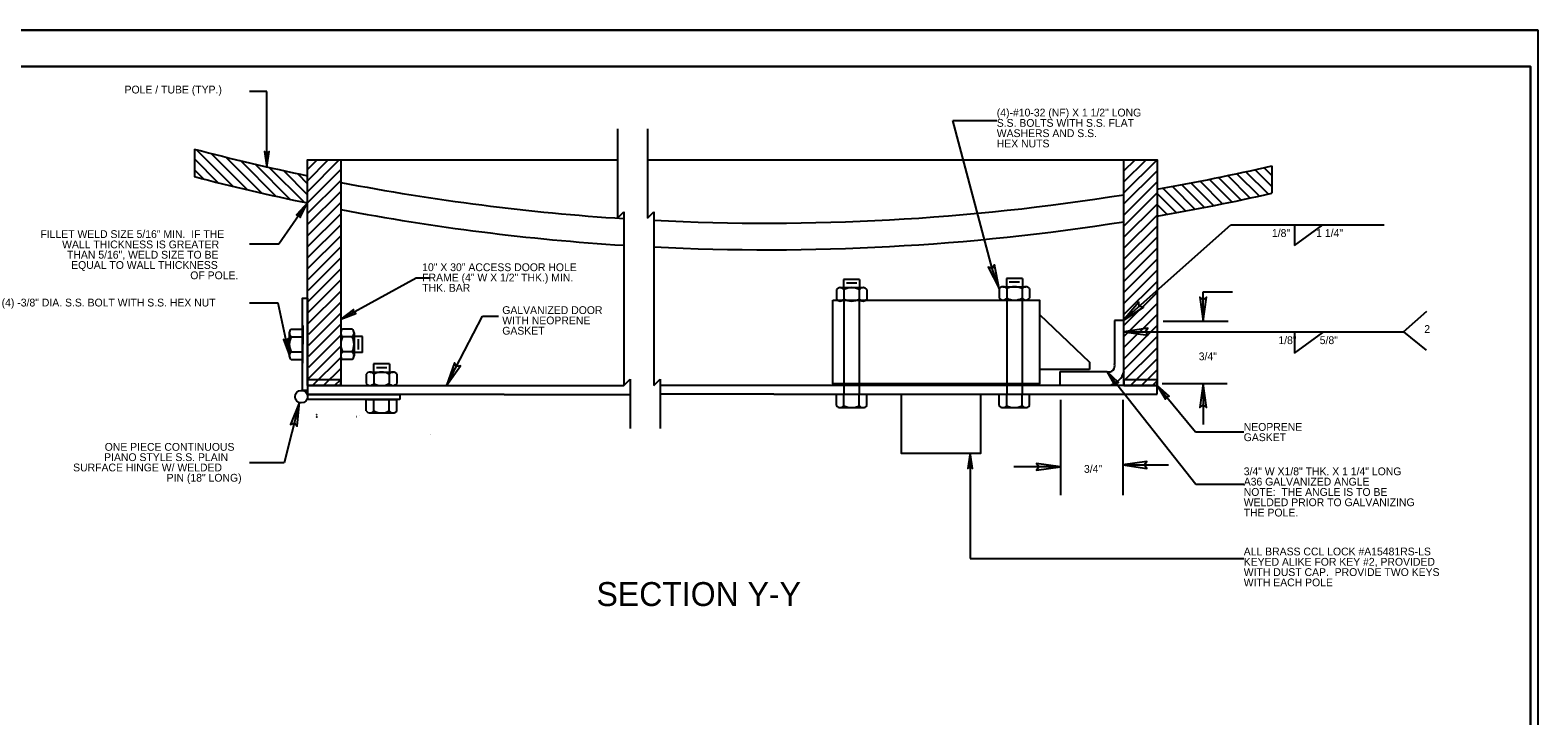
# Model space of a CAD drawing. Extents: x 507349 to 508397, y 495548 to 496208.
# Drawn here: x 507772 to 508397, y 495924 to 496208 of the extents above; entities that cross this region are included whole.
import ezdxf

# ---------------------------------------------------------------- set-up
doc = ezdxf.new("R2010")
doc.units = 0
for name, color, linetype in [('1', 7, 'Continuous'), ('2', 7, 'Continuous'), ('4', 7, 'Continuous'), ('41', 7, 'Continuous')]:
    doc.layers.add(name, color=color, linetype=linetype)

msp = doc.modelspace()

# ---------------------------------------------------------------- linework, layer by layer
at = {"layer": '1'}
for p, q in [((508397.25, 496207.77), (507349.07, 496207.77)), ((508394.25, 496192.77), (507404.25, 496192.77)), ((508394.25, 495562.77), (508394.25, 496192.77)), ((507870.07, 496182.41), (507862.82, 496182.41)), ((507870.07, 496150.87), (507870.07, 496182.41)), ((508170.88, 496108.98), (508154.58, 496170.37)), ((508154.58, 496170.37), (508172.81, 496170.37)), ((508015.48, 496166.87), (508015.48, 496129.84)), ((508027.92, 496166.87), (508027.92, 496129.84)), ((507839.98, 496158.47), (507839.98, 496147.03)), ((507840.74, 496158.27), (507855.81, 496143.2)), ((507839.98, 496154.45), (507849.76, 496144.66)), ((507846.81, 496156.78), (507861.86, 496141.73)), ((507852.87, 496155.29), (507867.91, 496140.26)), ((507858.94, 496153.81), (507873.79, 496138.96)), ((507865, 496152.33), (507879.63, 496137.7)), ((507886.95, 496060.46), (507886.95, 496154.02)), ((507886.98, 496150.05), (507890.94, 496154.02)), ((507887.01, 496145.5), (507895.52, 496154.02)), ((507887.04, 496140.95), (507900.11, 496154.02)), ((507900.69, 496154.02), (508015.48, 496154.02)), ((508027.92, 496154.02), (508225.58, 496154.02)), ((508225.58, 496060.48), (508225.58, 496154.04)), ((508225.58, 496154.04), (508225.58, 496154.04)), ((508225.58, 496154.04), (508225.58, 496154.04)), ((508225.58, 496149.46), (508230.16, 496154.04)), ((508225.58, 496144.88), (508234.74, 496154.04)), ((508225.58, 496140.3), (508239.31, 496154.03)), ((508286.91, 496151.52), (508286.91, 496140.18)), ((507839.98, 496149.86), (507843.71, 496146.13)), ((507871.03, 496150.88), (507885.48, 496136.44)), ((507876.89, 496149.6), (507886.95, 496139.54)), ((507882.75, 496148.33), (507886.95, 496144.12)), ((507887.07, 496136.39), (507900.69, 496150.01)), ((507887.1, 496131.84), (507900.69, 496145.43)), ((508225.58, 496135.72), (508239.31, 496149.45)), ((508257.12, 496145.19), (508266.5, 496135.82)), ((508260.91, 496145.98), (508270.31, 496136.58)), ((508264.69, 496146.79), (508274.08, 496137.4)), ((508268.47, 496147.59), (508277.84, 496138.22)), ((508272.24, 496148.4), (508281.61, 496139.03)), ((508276.02, 496149.2), (508285.37, 496139.85)), ((508279.8, 496150.01), (508286.91, 496142.9)), ((508283.57, 496150.81), (508286.91, 496147.48)), ((507887.12, 496127.29), (507900.69, 496140.85)), ((508225.58, 496131.13), (508239.31, 496144.87)), ((508225.58, 496126.55), (508239.31, 496140.28)), ((508239.31, 496140.09), (508247.24, 496132.16)), ((508241.67, 496142.32), (508251.09, 496132.89)), ((508245.53, 496143.04), (508254.95, 496133.62)), ((508249.39, 496143.76), (508258.8, 496134.35)), ((508253.26, 496144.47), (508262.65, 496135.08)), ((507886.95, 496136.12), (507875.06, 496119.07)), ((507887.15, 496122.74), (507900.69, 496136.27)), ((508225.58, 496121.97), (508239.31, 496135.7)), ((508239.31, 496135.51), (508243.39, 496131.43)), ((507887.18, 496118.18), (507900.69, 496131.69)), ((507887.21, 496113.63), (507900.69, 496127.1)), ((508015.48, 496129.84), (508018.11, 496132.51)), ((508018.11, 496132.51), (508018.11, 496072.59)), ((508027.92, 496129.84), (508030.56, 496132.51)), ((508030.56, 496132.51), (508030.56, 496072.59)), ((508225.28, 496087.38), (508269.93, 496127.11)), ((508225.58, 496117.39), (508239.31, 496131.12)), ((508225.58, 496112.81), (508239.31, 496126.54)), ((508239.31, 496130.93), (508239.54, 496130.7)), ((508269.93, 496127.11), (508333.5, 496127.11)), ((508296.24, 496127.11), (508296.24, 496118.54)), ((508296.24, 496118.54), (508308.07, 496127.11)), ((508296.24, 496127.11), (508296.24, 496118.54)), ((508296.24, 496118.54), (508308.07, 496127.11)), ((507887.24, 496109.08), (507900.69, 496122.52)), ((508225.58, 496108.22), (508239.31, 496121.96)), ((507875.06, 496119.07), (507862.82, 496119.07)), ((507887.27, 496104.53), (507900.69, 496117.94)), ((507887.39, 496114.13), (507887.39, 496114.13)), ((508225.58, 496103.64), (508239.31, 496117.38)), ((508239.31, 496114.11), (508239.31, 496114.11)), ((507887.3, 496099.97), (507900.69, 496113.36)), ((507887.33, 496095.42), (507900.69, 496108.78)), ((508173.8, 496100.61), (508170.88, 496108.98)), ((508225.58, 496099.06), (508239.31, 496112.79)), ((508225.58, 496094.48), (508239.31, 496108.21)), ((507887.36, 496090.87), (507900.69, 496104.2)), ((507900.69, 496087.89), (507931.96, 496105.04)), ((507931.96, 496105.04), (507937.68, 496105.04)), ((508115.92, 496104.46), (508109.29, 496104.46)), ((508109.29, 496104.46), (508109.29, 496101.04)), ((508114.76, 496102.87), (508110.45, 496102.87)), ((508115.92, 496104.46), (508115.92, 496101.04)), ((508175.38, 496101.42), (508184.86, 496101.42)), ((508183.43, 496104.84), (508176.81, 496104.84)), ((508176.81, 496104.84), (508176.81, 496101.42)), ((508182.27, 496103.25), (508177.97, 496103.25)), ((508183.43, 496104.84), (508183.43, 496101.42)), ((508225.58, 496089.9), (508239.31, 496103.63)), ((507887.39, 496086.32), (507900.69, 496099.61)), ((508106.28, 496100.24), (508106.28, 496096.28)), ((508107.86, 496101.04), (508117.35, 496101.04)), ((508109.44, 496100.24), (508109.44, 496096.28)), ((508109.44, 496096.66), (508109.44, 496056.87)), ((508115.77, 496100.24), (508115.77, 496096.28)), ((508115.77, 496096.66), (508115.77, 496056.87)), ((508118.93, 496100.24), (508118.93, 496096.28)), ((508173.8, 496100.61), (508173.8, 496096.66)), ((508176.96, 496100.61), (508176.96, 496096.66)), ((508176.96, 496096.66), (508176.96, 496056.87)), ((508183.28, 496100.61), (508183.28, 496096.66)), ((508183.28, 496096.66), (508183.28, 496056.87)), ((508186.44, 496100.61), (508186.44, 496096.66)), ((508225.58, 496085.31), (508239.31, 496099.05)), ((508258.39, 496087.14), (508258.39, 496099.33)), ((508258.39, 496099.33), (508270.59, 496099.33)), ((507874.68, 496094.64), (507862.82, 496094.64)), ((507879.34, 496073.29), (507874.68, 496094.64)), ((507887.42, 496081.76), (507900.69, 496095.03)), ((507887.45, 496077.21), (507900.69, 496090.45)), ((507944.56, 496060.46), (507959.53, 496089.19)), ((507959.53, 496089.19), (507966.19, 496089.19)), ((508190.53, 496089.91), (508211.25, 496070.1)), ((508225.58, 496080.73), (508239.31, 496094.47)), ((508225.58, 496076.15), (508239.31, 496089.88)), ((508341.48, 496082.76), (508351.24, 496091.34)), ((507880.14, 496083.85), (507884.9, 496083.85)), ((507884.91, 496085.37), (507884.9, 496069.69)), ((507887.48, 496072.66), (507900.69, 496085.87)), ((507905.45, 496083.84), (507901.49, 496083.84)), ((508225.28, 496087.38), (508221.62, 496087.38)), ((508221.62, 496087.38), (508221.62, 496069.5)), ((508225.58, 496071.57), (508239.31, 496085.3)), ((508225.58, 496082.76), (508341.48, 496082.76)), ((508241.78, 496087.14), (508268.75, 496087.14)), ((508341.48, 496082.76), (508350.94, 496075.07)), ((507879.34, 496082.27), (507879.34, 496072.78)), ((507880.14, 496080.69), (507884.9, 496080.69)), ((507887.51, 496068.11), (507900.69, 496081.29)), ((507887.53, 496063.55), (507900.69, 496076.7)), ((507905.45, 496080.68), (507901.49, 496080.68)), ((507906.25, 496082.26), (507906.25, 496072.78)), ((507909.67, 496080.83), (507906.25, 496080.83)), ((507908.08, 496075.37), (507908.08, 496079.67)), ((507909.67, 496074.2), (507909.67, 496080.83)), ((508225.58, 496066.99), (508239.31, 496080.72)), ((508296.24, 496082.47), (508296.24, 496073.89)), ((508296.24, 496073.89), (508308.07, 496082.47)), ((507880.14, 496074.36), (507884.9, 496074.36)), ((507880.14, 496071.2), (507884.9, 496071.2)), ((507889.02, 496060.46), (507900.69, 496072.12)), ((507905.45, 496074.36), (507901.49, 496074.36)), ((507905.45, 496071.2), (507901.49, 496071.2)), ((507909.67, 496074.2), (507906.25, 496074.2)), ((508018.11, 496072.59), (508018.11, 496060.48)), ((508030.56, 496072.59), (508030.56, 496060.48)), ((508211.25, 496070.1), (508211.25, 496067.15)), ((508225.58, 496062.41), (508239.31, 496076.14)), ((508228.24, 496060.48), (508239.31, 496071.56)), ((507893.6, 496060.46), (507900.69, 496067.54)), ((507911.31, 496065.22), (507911.31, 496061.26)), ((507912.89, 496066.02), (507922.38, 496066.02)), ((507920.95, 496069.44), (507914.32, 496069.44)), ((507914.32, 496069.44), (507914.32, 496066.02)), ((507914.47, 496065.22), (507914.47, 496061.26)), ((507919.79, 496067.85), (507915.49, 496067.85)), ((507920.8, 496065.22), (507920.8, 496061.26)), ((507920.95, 496069.44), (507920.95, 496066.02)), ((507923.96, 496065.22), (507923.96, 496061.26)), ((508211.25, 496067.15), (508190.53, 496067.15)), ((508199.16, 496060.48), (508199.16, 496066.24)), ((508199.16, 496066.24), (508218.43, 496066.24)), ((508218.43, 496066.24), (508255.43, 496019.53)), ((508232.82, 496060.48), (508239.31, 496066.97)), ((507886.99, 496056.7), (507886.99, 496060.46)), ((507886.99, 496060.46), (507968.52, 496060.46)), ((507898.18, 496060.46), (507900.69, 496062.96)), ((507968.52, 496060.48), (508018.11, 496060.48)), ((507968.52, 496060.46), (507968.52, 496060.48)), ((508018.11, 496060.48), (508020.74, 496063.15)), ((508020.74, 496063.15), (508020.74, 496042.63)), ((508030.56, 496060.48), (508033.19, 496063.15)), ((508033.19, 496063.15), (508033.19, 496042.63)), ((508080.3, 496060.48), (508033.19, 496060.48)), ((508239.31, 496060.48), (508080.3, 496060.48)), ((508080.3, 496060.48), (508080.3, 496060.48)), ((508237.4, 496060.48), (508239.31, 496062.39)), ((508239.31, 496061.57), (508239.31, 496061.57)), ((508239.31, 496060.48), (508255.26, 496041.28)), ((508239.31, 496056.87), (508239.31, 496060.48)), ((508241.4, 496061.31), (508268.37, 496061.31)), ((508258.39, 496061.31), (508258.39, 496044.32)), ((507883.63, 496053.51), (507877.28, 496028.46)), ((507968.52, 496056.7), (507886.99, 496056.7)), ((507911.31, 496049.89), (507911.31, 496054.64)), ((507911.74, 496054.65), (507924.29, 496054.64)), ((507914.47, 496049.89), (507914.47, 496054.64)), ((507920.8, 496049.89), (507920.8, 496054.64)), ((507923.96, 496049.89), (507923.96, 496054.64)), ((507968.52, 496056.7), (508020.74, 496056.7)), ((507968.52, 496056.7), (507968.52, 496056.7)), ((508080.3, 496056.87), (508033.19, 496056.87)), ((508080.3, 496056.87), (508080.3, 496056.87)), ((508080.3, 496056.87), (508239.31, 496056.87)), ((508106.28, 496052.1), (508106.28, 496056.85)), ((508107.86, 496051.29), (508117.35, 496051.29)), ((508109.44, 496052.1), (508109.44, 496056.85)), ((508115.77, 496052.1), (508115.77, 496056.85)), ((508118.93, 496052.1), (508118.93, 496056.85)), ((508173.8, 496052.1), (508173.8, 496056.85)), ((508175.38, 496051.29), (508184.86, 496051.29)), ((508176.96, 496052.1), (508176.96, 496056.85)), ((508183.28, 496052.1), (508183.28, 496056.85)), ((508186.44, 496052.1), (508186.44, 496056.85)), ((508199.24, 496054.47), (508199.24, 496014.97)), ((508225.07, 496054.47), (508225.07, 496014.97)), ((507890.68, 496048.45), (507890.61, 496048.45)), ((507890.61, 496048.38), (507890.61, 496048.45)), ((507890.63, 496048.3), (507890.63, 496048.33)), ((507890.73, 496048.3), (507890.63, 496048.3)), ((507890.76, 496048.43), (507890.73, 496048.43)), ((507890.76, 496048.33), (507890.73, 496048.33)), ((507890.73, 496048.32), (507890.73, 496048.33)), ((507890.73, 496048.3), (507890.73, 496048.31)), ((507890.76, 496048.38), (507890.76, 496048.43)), ((507890.76, 496048.33), (507890.76, 496048.38)), ((507907.2, 496047.61), (507907.31, 496047.61)), ((507907.2, 496047.61), (507907.2, 496047.61)), ((507907.2, 496047.61), (507907.2, 496047.61)), ((507907.2, 496047.61), (507907.31, 496047.61)), ((507907.2, 496047.61), (507907.2, 496047.61)), ((507907.2, 496047.61), (507907.2, 496047.61)), ((507908.42, 496047.82), (507908.43, 496047.83)), ((507908.42, 496047.82), (507908.43, 496047.83)), ((507908.42, 496047.82), (507908.44, 496047.82)), ((507908.43, 496047.82), (507908.42, 496047.82)), ((507908.42, 496047.82), (507908.44, 496047.82)), ((507908.43, 496047.82), (507908.42, 496047.82)), ((507912.89, 496049.09), (507922.38, 496049.09)), ((508255.26, 496041.28), (508275.25, 496041.28)), ((508161.79, 496032.66), (508161.79, 495988.68)), ((507877.28, 496028.46), (507862.82, 496028.46)), ((508199.24, 496026.74), (508179.87, 496026.74)), ((508225.07, 496027.5), (508244.06, 496027.5)), ((508255.43, 496019.53), (508275.25, 496019.53)), ((508161.79, 495988.68), (508275.25, 495988.68))]:
    msp.add_line(p, q, dxfattribs=at)
for points in [[(507870.07, 496150.87), (507871.01, 496157.49), (507870.07, 496156.78), (507869.12, 496157.49)], [(507870.07, 496150.87), (507871.01, 496157.49), (507870.07, 496156.78), (507869.12, 496157.49)], [(507900.69, 496060.46), (507886.95, 496060.46), (507886.95, 496154.02), (507900.69, 496154.02)], [(508239.31, 496060.48), (508225.58, 496060.48), (508225.58, 496154.04), (508239.31, 496154.04)], [(507886.95, 496136.12), (507882.39, 496131.23), (507883.57, 496131.27), (507883.94, 496130.15)], [(507886.95, 496136.12), (507882.39, 496131.23), (507883.57, 496131.27), (507883.94, 496130.15)], [(508173.8, 496100.61), (508171.87, 496110.45), (508170.88, 496108.98), (508169.19, 496109.52)], [(508173.8, 496100.61), (508171.87, 496110.45), (508170.88, 496108.98), (508169.19, 496109.52)], [(507886.95, 496096.62), (507886.95, 496058.44), (507884.9, 496058.44), (507884.9, 496096.62)], [(508104.88, 496095.9), (508190.53, 496095.9), (508190.53, 496061.21), (508104.88, 496061.21)], [(508258.39, 496087.14), (508259.81, 496097.06), (508258.39, 496096), (508256.98, 496097.06)], [(508258.39, 496087.14), (508259.81, 496097.06), (508258.39, 496096), (508256.98, 496097.06)], [(507900.69, 496087.89), (507906.94, 496090.24), (507905.86, 496090.73), (507906.03, 496091.9)], [(507900.69, 496087.89), (507906.94, 496090.24), (507905.86, 496090.73), (507906.03, 496091.9)], [(508225.28, 496087.38), (508233.63, 496092.91), (508231.9, 496093.27), (508231.75, 496095.03)], [(508225.28, 496087.38), (508233.63, 496092.91), (508231.9, 496093.27), (508231.75, 496095.03)], [(508225.58, 496082.76), (508235.5, 496081.34), (508234.44, 496082.76), (508235.5, 496084.18)], [(508225.58, 496082.76), (508235.5, 496081.34), (508234.44, 496082.76), (508235.5, 496084.18)], [(507879.34, 496073.29), (507878.85, 496079.96), (507878.08, 496079.06), (507877.01, 496079.55)], [(507879.34, 496073.29), (507878.85, 496079.96), (507878.08, 496079.06), (507877.01, 496079.55)], [(507944.56, 496060.46), (507950.4, 496068.6), (507948.65, 496068.31), (507947.88, 496069.91)], [(507944.56, 496060.46), (507950.4, 496068.6), (507948.65, 496068.31), (507947.88, 496069.91)], [(508218.43, 496066.24), (508221.8, 496060.47), (508222.1, 496061.61), (508223.28, 496061.64)], [(508218.43, 496066.24), (508221.8, 496060.47), (508222.1, 496061.61), (508223.28, 496061.64)], [(507886.95, 496060.46), (507900.69, 496060.46), (507900.69, 496062.79), (507886.95, 496062.79)], [(508225.58, 496060.48), (508239.31, 496060.48), (508239.31, 496062.82), (508225.58, 496062.82)], [(508239.31, 496060.48), (508242.81, 496054.79), (508243.09, 496055.94), (508244.27, 496056)], [(508239.31, 496060.48), (508242.81, 496054.79), (508243.09, 496055.94), (508244.27, 496056)], [(508258.39, 496061.31), (508256.98, 496051.39), (508258.39, 496052.45), (508259.81, 496051.39)], [(508258.39, 496061.31), (508256.98, 496051.39), (508258.39, 496052.45), (508259.81, 496051.39)], [(507883.63, 496053.51), (507879.82, 496044.25), (507881.46, 496044.93), (507882.57, 496043.55)], [(507883.63, 496053.51), (507879.82, 496044.25), (507881.46, 496044.93), (507882.57, 496043.55)], [(507925.17, 496054.65), (507886.99, 496054.65), (507886.99, 496056.7), (507925.17, 496056.7)], [(508133.25, 496056.87), (508166.13, 496056.87), (508166.13, 496032.29), (508133.25, 496032.29)], [(508161.79, 496032.66), (508160.85, 496026.04), (508161.79, 496026.75), (508162.74, 496026.04)], [(508161.79, 496032.66), (508160.85, 496026.04), (508161.79, 496026.75), (508162.74, 496026.04)], [(508199.24, 496026.74), (508189.32, 496028.16), (508190.38, 496026.74), (508189.32, 496025.33)], [(508199.24, 496026.74), (508189.32, 496028.16), (508190.38, 496026.74), (508189.32, 496025.33)], [(508225.07, 496027.5), (508234.99, 496026.09), (508233.93, 496027.5), (508234.99, 496028.92)], [(508225.07, 496027.5), (508234.99, 496026.09), (508233.93, 496027.5), (508234.99, 496028.92)]]:
    msp.add_lwpolyline(points, close=True, dxfattribs=at)
msp.add_circle((507884.34, 496055.82), 2.61, dxfattribs=at)
for centre, radius, start, end in [((508077.54, 497062.49), 934.72, 255.27622, 258.23477), ((508077.54, 497062.49), 934.72, 279.96629, 282.94327), ((508077.54, 497062.49), 945.77, 255.45221, 258.37428), ((508077.54, 497062.49), 934.72, 259.09332, 266.3545), ((508077.54, 497062.49), 934.72, 267.11879, 279.11269), ((508077.54, 497062.49), 945.77, 279.84859, 282.78935), ((508077.54, 497062.49), 945.77, 259.22238, 266.39718), ((508077.54, 497062.49), 945.77, 267.15251, 279.00525), ((508175.38, 496099.47), 1.95, 35.92897, 144.07103), ((508180.12, 496094.82), 6.6, 61.36888, 118.63421), ((508184.86, 496099.47), 1.95, 35.92897, 144.07103), ((508107.86, 496099.09), 1.95, 35.92897, 144.07103), ((508107.86, 496097.43), 1.95, 215.92897, 324.07103), ((508112.6, 496094.44), 6.6, 61.36888, 118.63421), ((508112.6, 496102.07), 6.6, 241.36579, 298.63112), ((508117.35, 496099.09), 1.95, 35.92897, 144.07103), ((508117.35, 496097.43), 1.95, 215.92897, 324.07103), ((508175.38, 496097.81), 1.95, 215.92897, 324.07103), ((508180.12, 496102.45), 6.6, 241.36579, 298.63112), ((508184.86, 496097.81), 1.95, 215.92897, 324.07103), ((507881.29, 496082.27), 1.95, 125.92897, 234.07103), ((507902.64, 496082.26), 1.95, 125.92897, 234.07103), ((507904.3, 496082.26), 1.95, 305.92897, 54.07103), ((507885.94, 496077.53), 6.6, 151.36579, 208.63112), ((507907.28, 496077.52), 6.6, 151.36579, 208.63112), ((507899.65, 496077.52), 6.6, 331.36888, 28.63421), ((507881.29, 496072.78), 1.95, 125.92897, 234.07103), ((507902.64, 496072.78), 1.95, 125.92897, 234.07103), ((507904.3, 496072.78), 1.95, 305.92897, 54.07103), ((507912.89, 496064.07), 1.95, 35.92897, 144.07103), ((507917.64, 496059.42), 6.6, 61.36888, 118.63421), ((507922.38, 496064.07), 1.95, 35.92897, 144.07103), ((508219.22, 496068.66), 2.54, 251.8447, 19.3955), ((508218.2, 496068.1), 7.62, 285.26567, 345.89178), ((507912.89, 496062.41), 1.95, 215.92897, 324.07103), ((507917.64, 496067.06), 6.6, 241.36579, 298.63112), ((507922.38, 496062.41), 1.95, 215.92897, 324.07103), ((508107.86, 496053.25), 1.95, 215.92897, 324.07103), ((508112.6, 496057.89), 6.6, 241.36579, 298.63112), ((508117.35, 496053.25), 1.95, 215.92897, 324.07103), ((508175.38, 496053.25), 1.95, 215.92897, 324.07103), ((508180.12, 496057.89), 6.6, 241.36579, 298.63112), ((508184.86, 496053.25), 1.95, 215.92897, 324.07103), ((507912.89, 496051.04), 1.95, 215.92897, 324.07103), ((507917.64, 496055.69), 6.6, 241.36579, 298.63112), ((507922.38, 496051.04), 1.95, 215.92897, 324.07103)]:
    msp.add_arc(centre, radius, start, end, dxfattribs=at)
at = {"layer": '2'}
for p, q in [((507890.77, 496047.52), (507890.77, 496047.52)), ((507890.87, 496047.52), (507890.87, 496047.52)), ((507890.87, 496047.38), (507890.87, 496047.38)), ((507937.96, 496040.06), (507937.9, 496040.06)), ((507938.03, 496040.06), (507938.08, 496040.06))]:
    msp.add_line(p, q, dxfattribs=at)
at = {"layer": '4'}
for p, q in [((507890.87, 496047.52), (507890.77, 496047.52)), ((507890.77, 496047.51), (507890.77, 496047.49)), ((507890.77, 496047.48), (507890.77, 496047.46)), ((507890.77, 496047.39), (507890.77, 496047.44)), ((507890.87, 496047.38), (507890.77, 496047.38))]:
    msp.add_line(p, q, dxfattribs=at)
for points in [[(507890.77, 496047.51), (507890.78, 496047.51), (507890.77, 496047.52)], [(507890.77, 496047.39), (507890.78, 496047.39), (507890.77, 496047.38)]]:
    msp.add_lwpolyline(points, close=True, dxfattribs=at)
at = {"layer": '41'}
for points in [[(507349.07, 496207.77), (508397.25, 496207.77), (508397.25, 495547.77), (507349.07, 495547.77)], [(507404.25, 496192.77), (508394.25, 496192.77), (508394.25, 495562.77), (507404.25, 495562.77)]]:
    msp.add_lwpolyline(points, close=True, dxfattribs=at)

# ---------------------------------------------------------------- texts
at = {"layer": '1'}
for s, height, p in [('POLE / TUBE (TYP.)', 3.2338, (507811.04, 496181.53)), ('S.S. BOLTS WITH S.S. FLAT ', 3.2338, (508172.81, 496167.71)), ('(4)-#10-32 (NF) X 1 1/2" LONG ', 3.2338, (508172.81, 496171.99)), ('WASHERS AND S.S. ', 3.2338, (508172.81, 496163.44)), ('HEX NUTS', 3.234, (508172.81, 496159.17)), ('FILLET WELD SIZE 5/16" MIN.  IF THE', 3.2338, (507776.11, 496121.61)), (' WALL THICKNESS IS GREATER', 3.2338, (507783.93, 496117.33)), ('1/8"         1 1/4"', 3.2338, (508286.94, 496122.04)), (' THAN 5/16", WELD SIZE TO BE', 3.2338, (507785.97, 496113.06)), (' EQUAL TO WALL THICKNESS', 3.2338, (507787.69, 496108.79)), (' OF POLE.', 3.234, (507837.09, 496104.52)), ('10" X 30" ACCESS DOOR HOLE', 3.2338, (507934.48, 496107.87)), ('THK. BAR', 3.234, (507934.48, 496099.33)), ('FRAME (4" W X 1/2" THK.) MIN.', 3.2338, (507934.48, 496103.6)), ('(4) -3/8" DIA. S.S. BOLT WITH S.S. HEX NUT', 3.2338, (507760.05, 496093.22)), ('WITH NEOPRENE ', 3.2338, (507967.7, 496085.82)), ('GALVANIZED DOOR ', 3.2338, (507967.7, 496090.09)), ('GASKET', 3.234, (507967.7, 496081.55)), ('2', 3.23, (508350.14, 496082.24)), ('1/8"        5/8"', 3.2338, (508289.62, 496077.62)), ('3/4"', 3.234, (508256.58, 496070.92)), ('GASKET', 3.234, (508275.25, 496037.4)), ('NEOPRENE ', 3.234, (508275.25, 496041.67)), ('ONE PIECE CONTINUOUS', 3.2338, (507802.79, 496033.4)), ('SURFACE HINGE W/ WELDED ', 3.2338, (507789.7, 496024.86)), ('PIANO STYLE S.S. PLAIN', 3.2338, (507802.56, 496029.13)), ('3/4"', 3.234, (508208.98, 496024.26)), ('3/4" W X1/8" THK. X 1 1/4" LONG ', 3.2338, (508275.25, 496023.25)), ('PIN (18" LONG)', 3.2338, (507828.48, 496020.59)), ('A36 GALVANIZED ANGLE', 3.2338, (508275.25, 496018.98)), ('NOTE:  THE ANGLE IS TO BE ', 3.2338, (508275.25, 496014.71)), ('WELDED PRIOR TO GALVANIZING ', 3.2338, (508275.25, 496010.43)), ('THE POLE.', 3.234, (508275.25, 496006.16)), ('ALL BRASS CCL LOCK #A15481RS-LS', 3.2338, (508275.25, 495990.02)), ('KEYED ALIKE FOR KEY #2, PROVIDED', 3.2338, (508275.25, 495985.75)), ('WITH DUST CAP.  PROVIDE TWO KEYS', 3.2338, (508275.25, 495981.48)), ('WITH EACH POLE', 3.2338, (508275.25, 495977.2))]:
    msp.add_text(s, height=height, rotation=360, dxfattribs=at).set_placement(p)
msp.add_text('SECTION Y-Y', height=9.9221, dxfattribs=at).set_placement((508006.8, 495969.03))
at = {"layer": '4'}
msp.add_text('27.00"', height=0.00625, rotation=360, dxfattribs=at).set_placement((507890.76, 496047.45))

doc.saveas('drawing.dxf')
